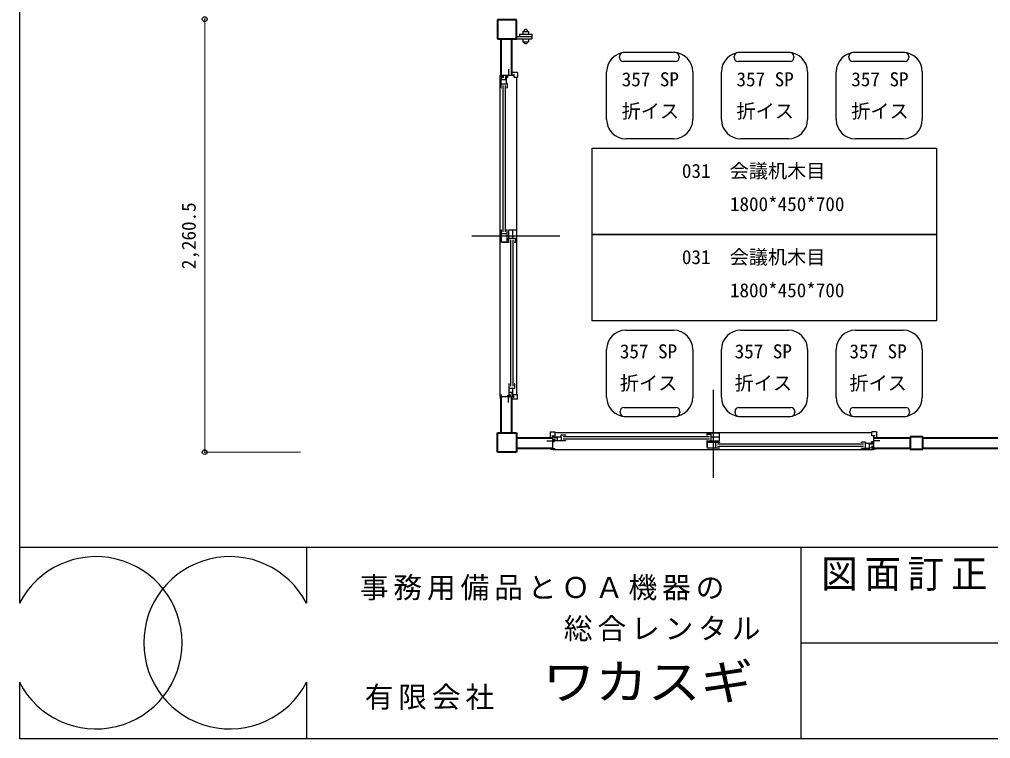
# Model space of a CAD drawing. Units: millimetres, scale not verified. Extents: x -9739 to 9926, y -7024 to 6958.
# Drawn here: x -9739 to -4663, y -7024 to -3269 of the extents above; entities that cross this region are included whole.
import ezdxf
from ezdxf.enums import TextEntityAlignment as Align

# ---------------------------------------------------------------- set-up
doc = ezdxf.new("R2010")
doc.units = ezdxf.units.MM
doc.header["$LTSCALE"] = 50
doc.header["$PDMODE"] = 32
doc.header["$PDSIZE"] = 25
for name, color, linetype, lineweight in [('0-0', 7, 'Continuous', 25), ('0-1', 7, 'Continuous', 25), ('0-4', 7, 'Continuous', 25)]:
    doc.layers.add(name, color=color, linetype=linetype, lineweight=lineweight)
doc.styles.add('ＭＳ ゴシック', font='')
doc.styles.get('ＭＳ ゴシック').set_extended_font_data('MS Gothic')

msp = doc.modelspace()

# ---------------------------------------------------------------- linework, layer by layer
at = {"layer": '0-0'}
for p, q in [((-9739.2, 6958.36), (-9739.2, -6317.92)), ((-9739.2, -6024.08), (9925.59, -6024.08)), ((-8239.19, -6024.08), (-8239.19, -6317.92)), ((-5654.4, -6024.61), (-5654.4, -7024.08)), ((-5654.4, -6524.08), (8997.97, -6524.08)), ((-9739.2, -6730.24), (-9739.2, -7024.08)), ((-8239.19, -6730.24), (-8239.19, -7024.08)), ((-9739.2, -7024.08), (9922.96, -7024.08))]:
    msp.add_line(p, q, dxfattribs=at)
for centre, start, end in [((-9339.2, -6524.08), 207.26608, 152.73392), ((-8639.2, -6524.08), 27.26604, 332.73396)]:
    msp.add_arc(centre, 450, start, end, dxfattribs=at)
at = {"layer": '0-1', "color": 4, "lineweight": 18}
for p, q in [((-8770.72, -5528.3), (-8770.72, -3267.8)), ((-8770.72, -5428.3), (-8770.72, -3370.3)), ((-8770.72, -5528.3), (-8270.72, -5528.3))]:
    msp.add_line(p, q, dxfattribs=at)
at = {"layer": '0-1', "color": 2, "lineweight": 40}
for p, q in [((-7140.72, -3270.3), (-7240.72, -3270.3)), ((-7240.72, -3270.3), (-7240.72, -3370.3)), ((-7140.72, -3370.3), (-7140.72, -3270.3)), ((-7240.72, -3370.3), (-7140.72, -3370.3)), ((-7220.72, -3560.3), (-7220.72, -3370.3)), ((-7165.72, -3560.3), (-7165.72, -3370.3)), ((-7220.72, -5428.3), (-7220.72, -5238.3)), ((-7165.72, -5428.3), (-7165.72, -5238.3)), ((-7240.72, -5428.3), (-7140.72, -5428.3)), ((-7240.72, -5528.3), (-7240.72, -5428.3)), ((-7140.72, -5428.3), (-7140.72, -5528.3)), ((-7140.72, -5453.3), (-6950.72, -5453.3)), ((-5272.72, -5453.3), (-5082.72, -5453.3)), ((-5082.72, -5448.3), (-5082.72, -5513.3)), ((-5017.72, -5448.3), (-5082.72, -5448.3)), ((-5017.72, -5513.3), (-5017.72, -5448.3)), ((-5017.72, -5453.3), (-3763.72, -5453.3)), ((-7140.72, -5528.3), (-7240.72, -5528.3)), ((-7140.72, -5508.3), (-6950.72, -5508.3)), ((-5272.72, -5508.3), (-5082.72, -5508.3)), ((-5082.72, -5513.3), (-5017.72, -5513.3)), ((-5017.72, -5508.3), (-3763.72, -5508.3))]:
    msp.add_line(p, q, dxfattribs=at)
at = {"layer": '0-1'}
for p, q in [((-7125.72, -3346.3), (-7125.72, -3358.3)), ((-7125.72, -3346.3), (-7060.72, -3346.3)), ((-7107.22, -3331.3), (-7107.22, -3346.3)), ((-7107.22, -3331.3), (-7079.22, -3331.3)), ((-7079.22, -3331.3), (-7079.22, -3346.3)), ((-7060.72, -3346.3), (-7060.72, -3370.3)), ((-7140.72, -3358.3), (-7060.72, -3358.3)), ((-7140.72, -3370.3), (-7060.72, -3370.3)), ((-7107.22, -3370.3), (-7107.22, -3385.3)), ((-7107.22, -3385.3), (-7079.22, -3385.3)), ((-7079.22, -3370.3), (-7079.22, -3385.3)), ((-7182.47, -3529.3), (-7182.47, -3560.3)), ((-7135.72, -3546.3), (-7165.72, -3546.3)), ((-7135.72, -3546.3), (-7135.72, -3571.3)), ((-7228.47, -3563.8), (-7224.97, -3560.3)), ((-7228.47, -3563.8), (-7228.47, -5234.8)), ((-7221.22, -3560.3), (-7221.22, -3570.3)), ((-7221.22, -3570.3), (-7219.72, -3570.3)), ((-7216.72, -3570.36), (-7220.72, -3581.29)), ((-7220.72, -3626.3), (-7220.72, -3581.29)), ((-7220.72, -3583), (-7195.22, -3583)), ((-7216.72, -3570.36), (-7216.72, -3563.3)), ((-7216.72, -3563.3), (-7213.72, -3563.3)), ((-7216.72, -3570.3), (-7213.72, -3570.3)), ((-7213.72, -3563.3), (-7213.72, -3565.3)), ((-7213.72, -3568.3), (-7213.72, -3570.3)), ((-7209.22, -3568.28), (-7209.22, -3560.3)), ((-7208.72, -3573.3), (-7209.22, -3568.31)), ((-7199.42, -3566.3), (-7199.42, -3583)), ((-7199.42, -3566.3), (-7195.22, -3566.3)), ((-7195.22, -3566.3), (-7195.22, -3604.75)), ((-7195.22, -3581.3), (-7195.22, -3603.8)), ((-7190.22, -3603.8), (-7195.22, -3603.8)), ((-7191.72, -3560.3), (-7191.72, -3572.8)), ((-7191.72, -3572.8), (-7187.72, -3572.8)), ((-7187.72, -3560.3), (-7187.72, -3572.8)), ((-7182.47, -3554.3), (-7179.47, -3554.3)), ((-7155.47, -3554.3), (-7155.47, -3571.3)), ((-7155.47, -3571.3), (-7140.47, -3571.3)), ((-7140.47, -3571.3), (-7140.47, -5227.3)), ((-7140.47, -3571.3), (-7135.72, -3571.3)), ((-7220.72, -3604.75), (-7195.22, -3604.75)), ((-7220.72, -3626.3), (-7218.72, -3626.3)), ((-7211.72, -3614.3), (-7211.72, -4378.8)), ((-7199.72, -3614.3), (-7199.72, -4378.8)), ((-7191.32, -3626.3), (-7192.72, -3626.3)), ((-7192.42, -3626.3), (-7189.22, -3626.3)), ((-7375.15, -4399.3), (-6915.13, -4399.3)), ((-7220.72, -4366.8), (-7220.72, -4431.8)), ((-7220.72, -4366.8), (-7218.72, -4366.8)), ((-7189.22, -4388.6), (-7220.72, -4388.6)), ((-7191.32, -4366.8), (-7192.72, -4366.8)), ((-7192.42, -4366.8), (-7189.22, -4366.8)), ((-7189.22, -4431.8), (-7189.22, -4366.8)), ((-7187.32, -4423.8), (-7187.32, -4415.5)), ((-7181.72, -4415.5), (-7187.32, -4415.5)), ((-7181.72, -4366.8), (-7140.22, -4366.8)), ((-7181.72, -4431.8), (-7181.72, -4366.8)), ((-7181.72, -4410.8), (-7146.52, -4410.8)), ((-7161.97, -4366.8), (-7161.97, -4410.8)), ((-7146.52, -4431.8), (-7146.52, -4410.8)), ((-7140.22, -4431.8), (-7140.22, -4366.8)), ((-7183.72, -4431.8), (-7220.72, -4431.8)), ((-7215.42, -4431.8), (-7184.22, -4431.8)), ((-7183.72, -4418.8), (-7183.72, -4431.8)), ((-7181.72, -4431.8), (-7179.72, -4431.8)), ((-7172.72, -4419.8), (-7172.72, -5184.3)), ((-7160.72, -4419.8), (-7160.72, -5184.3)), ((-7153.72, -4431.8), (-7140.22, -4431.8)), ((-7181.72, -5172.3), (-7181.72, -5235.3)), ((-7179.72, -5172.3), (-7181.72, -5172.3)), ((-7152.32, -5172.3), (-7153.72, -5172.3)), ((-7153.42, -5172.3), (-7150.22, -5172.3)), ((-7150.22, -5194.8), (-7150.22, -5172.3)), ((-7181.72, -5193.85), (-7160.22, -5193.85)), ((-7181.72, -5215.05), (-7160.22, -5215.05)), ((-7174.22, -5230.3), (-7173.72, -5225.3)), ((-7164.42, -5232.3), (-7164.42, -5215.05)), ((-7160.22, -5232.3), (-7160.22, -5193.85)), ((-7160.22, -5194.8), (-7150.22, -5194.8)), ((-7155.47, -5244.3), (-7155.47, -5227.3)), ((-7155.47, -5227.3), (-7140.47, -5227.3)), ((-7140.47, -5227.3), (-7135.72, -5227.3)), ((-7135.72, -5252.3), (-7135.72, -5227.3)), ((-6111.72, -5662.72), (-6111.72, -5202.71)), ((-7228.47, -5234.8), (-7224.97, -5238.3)), ((-7225.47, -5249.6), (-7225.47, -5238.3)), ((-7225.47, -5238.3), (-7155.47, -5238.3)), ((-7185.62, -5238.3), (-7185.62, -5230.3)), ((-7182.47, -5269.3), (-7182.47, -5238.3)), ((-7182.47, -5244.3), (-7179.47, -5244.3)), ((-7181.72, -5228.3), (-7178.72, -5228.3)), ((-7181.72, -5235.3), (-7178.72, -5235.3)), ((-7178.72, -5230.3), (-7178.72, -5228.3)), ((-7178.72, -5235.3), (-7178.72, -5233.3)), ((-7174.22, -5230.3), (-7174.22, -5238.3)), ((-7135.72, -5252.3), (-7165.72, -5252.3)), ((-7164.42, -5232.3), (-7160.22, -5232.3)), ((-6964.72, -5423.3), (-6964.72, -5453.3)), ((-6964.72, -5423.3), (-6939.72, -5423.3)), ((-6939.72, -5428.05), (-6939.72, -5423.3)), ((-6939.72, -5443.05), (-6939.72, -5428.05)), ((-5283.72, -5428.05), (-6939.72, -5428.05)), ((-6079.22, -5469.3), (-6079.22, -5427.8)), ((-5283.72, -5428.05), (-5283.72, -5423.3)), ((-5258.72, -5423.3), (-5283.72, -5423.3)), ((-5283.72, -5443.05), (-5283.72, -5428.05)), ((-5258.72, -5423.3), (-5258.72, -5453.3)), ((-6981.72, -5470.05), (-6950.72, -5470.05)), ((-6956.72, -5443.05), (-6939.72, -5443.05)), ((-6956.72, -5470.05), (-6956.72, -5467.05)), ((-6950.72, -5513.05), (-6950.72, -5443.05)), ((-6942.72, -5461.8), (-6950.72, -5461.8)), ((-6950.72, -5473.2), (-6942.72, -5473.2)), ((-6944.72, -5452), (-6944.72, -5447.8)), ((-6944.72, -5447.8), (-6906.27, -5447.8)), ((-6944.72, -5452), (-6927.47, -5452)), ((-6942.72, -5461.8), (-6937.72, -5461.3)), ((-6942.72, -5466.3), (-6940.72, -5466.3)), ((-6940.72, -5469.3), (-6940.72, -5466.3)), ((-6927.47, -5469.3), (-6927.47, -5447.8)), ((-6907.22, -5447.8), (-6907.22, -5437.8)), ((-6907.22, -5437.8), (-6884.72, -5437.8)), ((-6906.27, -5469.3), (-6906.27, -5447.8)), ((-6132.22, -5448.3), (-6896.72, -5448.3)), ((-6132.22, -5460.3), (-6896.72, -5460.3)), ((-6884.72, -5441), (-6884.72, -5437.8)), ((-6884.72, -5439.9), (-6884.72, -5441.3)), ((-6144.22, -5434.1), (-6123.22, -5434.1)), ((-6144.22, -5469.3), (-6144.22, -5467.3)), ((-6144.22, -5469.3), (-6079.22, -5469.3)), ((-6131.22, -5471.3), (-6144.22, -5471.3)), ((-6144.22, -5471.3), (-6144.22, -5508.3)), ((-6144.22, -5503), (-6144.22, -5471.8)), ((-6144.22, -5476.8), (-6079.22, -5476.8)), ((-6136.22, -5474.9), (-6127.92, -5474.9)), ((-6127.92, -5469.3), (-6127.92, -5474.9)), ((-6123.22, -5469.3), (-6123.22, -5434.1)), ((-6079.22, -5449.55), (-6123.22, -5449.55)), ((-6101.02, -5476.8), (-6101.02, -5508.3)), ((-6079.22, -5480), (-6079.22, -5476.8)), ((-6079.22, -5478.9), (-6079.22, -5480.3)), ((-5316.22, -5476.8), (-5338.72, -5476.8)), ((-5338.72, -5480), (-5338.72, -5476.8)), ((-5338.72, -5478.9), (-5338.72, -5480.3)), ((-5316.22, -5482.3), (-5316.22, -5476.8)), ((-5316.22, -5477.8), (-5316.22, -5482.8)), ((-5285.22, -5479.3), (-5285.22, -5475.3)), ((-5272.72, -5475.3), (-5285.22, -5475.3)), ((-5272.72, -5479.3), (-5285.22, -5479.3)), ((-5266.72, -5443.05), (-5283.72, -5443.05)), ((-5272.72, -5513.05), (-5272.72, -5443.05)), ((-5241.72, -5470.05), (-5272.72, -5470.05)), ((-5266.72, -5470.05), (-5266.72, -5467.05)), ((-6962.02, -5513.05), (-6950.72, -5513.05)), ((-6950.72, -5508.8), (-6940.72, -5508.8)), ((-6947.22, -5516.05), (-6950.72, -5512.55)), ((-5276.22, -5516.05), (-6947.22, -5516.05)), ((-6940.72, -5508.8), (-6940.72, -5507.3)), ((-6079.22, -5508.3), (-6144.22, -5508.3)), ((-5326.72, -5487.3), (-6091.22, -5487.3)), ((-5326.72, -5499.3), (-6091.22, -5499.3)), ((-6079.22, -5508.3), (-6079.22, -5506.3)), ((-5338.72, -5508.3), (-5338.72, -5506.3)), ((-5338.72, -5508.3), (-5293.71, -5508.3)), ((-5317.17, -5508.3), (-5317.17, -5482.8)), ((-5278.72, -5482.8), (-5317.17, -5482.8)), ((-5293.72, -5482.8), (-5316.22, -5482.8)), ((-5295.42, -5508.3), (-5295.42, -5482.8)), ((-5278.72, -5487), (-5295.42, -5487)), ((-5282.78, -5504.3), (-5293.71, -5508.3)), ((-5285.72, -5496.3), (-5280.74, -5496.8)), ((-5282.78, -5504.3), (-5275.72, -5504.3)), ((-5282.72, -5504.3), (-5282.72, -5501.3)), ((-5280.73, -5501.3), (-5282.72, -5501.3)), ((-5282.72, -5508.8), (-5282.72, -5507.3)), ((-5272.72, -5508.8), (-5282.72, -5508.8)), ((-5280.71, -5496.8), (-5272.72, -5496.8)), ((-5278.72, -5487), (-5278.72, -5482.8)), ((-5276.22, -5516.05), (-5272.72, -5512.55)), ((-5261.42, -5513.05), (-5272.72, -5513.05))]:
    msp.add_line(p, q, dxfattribs=at)
for points in [[(-7225.47, -3549), (-7225.47, -3560.3), (-7155.47, -3560.3)], [(-7194.72, -3603.8), (-7189.22, -3603.8), (-7189.22, -3626.3)], [(-7221.22, -5238.3), (-7221.22, -5228.3), (-7219.72, -5228.3)], [(-6144.22, -5441.3), (-6144.22, -5427.8), (-6079.22, -5427.8)], [(-6947.72, -5469.3), (-6947.72, -5466.3), (-6945.73, -5466.3)], [(-6884.72, -5467.3), (-6884.72, -5469.3), (-6947.72, -5469.3)], [(-5275.72, -5504.3), (-5275.72, -5501.3), (-5277.72, -5501.3)]]:
    msp.add_lwpolyline(points, dxfattribs=at)
for centre, radius, start, end in [((-7093.22, -3331.3), 10, 0, 180), ((-7093.22, -3385.3), 10, 180, 0), ((-7208.92, -3568.28), 0.3, 180, 185.71059), ((-5280.71, -5496.5), 0.3, 264.2894, 270)]:
    msp.add_arc(centre, radius, start, end, dxfattribs=at)
at = {"layer": '0-1', "color": 4}
for p in [(-8770.72, -3267.8), (-8770.72, -5528.3)]:
    msp.add_point(p, dxfattribs=at)
at = {"layer": '0-4'}
for p, q in [((-6311.01, -3441.99), (-6583.28, -3441.99)), ((-5711.01, -3441.99), (-5983.28, -3441.99)), ((-5111.01, -3441.99), (-5383.28, -3441.99)), ((-6603.28, -3468.56), (-6603.28, -3461.99)), ((-6311.01, -3488.56), (-6583.28, -3488.56)), ((-6291.01, -3461.99), (-6291.01, -3468.56)), ((-6003.28, -3468.56), (-6003.28, -3461.99)), ((-5711.01, -3488.56), (-5983.28, -3488.56)), ((-5691.01, -3461.99), (-5691.01, -3468.56)), ((-5403.28, -3468.56), (-5403.28, -3461.99)), ((-5111.01, -3488.56), (-5383.28, -3488.56)), ((-5091.01, -3461.99), (-5091.01, -3468.56)), ((-6670.03, -3791.99), (-6670.03, -3541.99)), ((-6220.03, -3541.99), (-6220.03, -3791.99)), ((-6070.03, -3791.99), (-6070.03, -3541.99)), ((-5620.03, -3541.99), (-5620.03, -3791.99)), ((-5470.03, -3791.99), (-5470.03, -3541.99)), ((-5020.03, -3541.99), (-5020.03, -3791.99)), ((-6320.04, -3891.99), (-6570.04, -3891.99)), ((-5720.04, -3891.99), (-5970.04, -3891.99)), ((-5120.04, -3891.99), (-5370.04, -3891.99)), ((-6570.03, -4891.99), (-6320.03, -4891.99)), ((-5970.03, -4891.99), (-5720.03, -4891.99)), ((-5370.03, -4891.99), (-5120.03, -4891.99)), ((-6670.03, -5241.99), (-6670.03, -4991.99)), ((-6220.03, -4991.99), (-6220.03, -5241.99)), ((-6070.03, -5241.99), (-6070.03, -4991.99)), ((-5620.03, -4991.99), (-5620.03, -5241.99)), ((-5470.03, -5241.99), (-5470.03, -4991.99)), ((-5020.03, -4991.99), (-5020.03, -5241.99)), ((-6599.06, -5321.99), (-6599.06, -5315.42)), ((-6579.06, -5295.42), (-6306.79, -5295.42)), ((-6286.79, -5315.42), (-6286.79, -5321.99)), ((-5999.06, -5321.99), (-5999.06, -5315.42)), ((-5979.06, -5295.42), (-5706.79, -5295.42)), ((-5686.79, -5315.42), (-5686.79, -5321.99)), ((-5399.06, -5321.99), (-5399.06, -5315.42)), ((-5379.06, -5295.42), (-5106.79, -5295.42)), ((-5086.79, -5315.42), (-5086.79, -5321.99)), ((-6579.06, -5341.99), (-6306.79, -5341.99)), ((-5979.06, -5341.99), (-5706.79, -5341.99)), ((-5379.06, -5341.99), (-5106.79, -5341.99))]:
    msp.add_line(p, q, dxfattribs=at)
for points in [[(-6745.03, -4391.99), (-6745.03, -3941.99), (-4945.03, -3941.99), (-4945.03, -4391.99)], [(-6745.03, -4841.99), (-6745.03, -4391.99), (-4945.03, -4391.99), (-4945.03, -4841.99)]]:
    msp.add_lwpolyline(points, close=True, dxfattribs=at)
for centre, radius, start, end in [((-6570.04, -3541.99), 100, 90, 180), ((-6583.28, -3461.99), 20, 90, 180), ((-6320.04, -3541.99), 100, 0, 90), ((-6311.01, -3461.99), 20, 0, 90), ((-5970.04, -3541.99), 100, 90, 180), ((-5983.28, -3461.99), 20, 90, 180), ((-5720.04, -3541.99), 100, 0, 90), ((-5711.01, -3461.99), 20, 0, 90), ((-5370.04, -3541.99), 100, 90, 180), ((-5383.28, -3461.99), 20, 90, 180), ((-5120.04, -3541.99), 100, 0, 90), ((-5111.01, -3461.99), 20, 0, 90), ((-6583.28, -3468.56), 20, 180, 270), ((-6311.01, -3468.56), 20, 270, 0), ((-5983.28, -3468.56), 20, 180, 270), ((-5711.01, -3468.56), 20, 270, 0), ((-5383.28, -3468.56), 20, 180, 270), ((-5111.01, -3468.56), 20, 270, 0), ((-6570.04, -3791.99), 100, 180, 270), ((-6320.04, -3791.99), 100, 270, 0), ((-5970.04, -3791.99), 100, 180, 270), ((-5720.04, -3791.99), 100, 270, 0), ((-5370.04, -3791.99), 100, 180, 270), ((-5120.04, -3791.99), 100, 270, 0), ((-6570.03, -4991.99), 100, 90, 180), ((-6320.03, -4991.99), 100, 0, 90), ((-5970.03, -4991.99), 100, 90, 180), ((-5720.03, -4991.99), 100, 0, 90), ((-5370.03, -4991.99), 100, 90, 180), ((-5120.03, -4991.99), 100, 0, 90), ((-6570.03, -5241.99), 100, 180, 270), ((-6320.03, -5241.99), 100, 270, 0), ((-5970.03, -5241.99), 100, 180, 270), ((-5720.03, -5241.99), 100, 270, 0), ((-5370.03, -5241.99), 100, 180, 270), ((-5120.03, -5241.99), 100, 270, 0), ((-6579.06, -5315.42), 20, 90, 180), ((-6579.06, -5321.99), 20, 180, 270), ((-6306.79, -5315.42), 20, 0, 90), ((-6306.79, -5321.99), 20, 270, 0), ((-5979.06, -5315.42), 20, 90, 180), ((-5979.06, -5321.99), 20, 180, 270), ((-5706.79, -5315.42), 20, 0, 90), ((-5706.79, -5321.99), 20, 270, 0), ((-5379.06, -5315.42), 20, 90, 180), ((-5379.06, -5321.99), 20, 180, 270), ((-5106.79, -5315.42), 20, 0, 90), ((-5106.79, -5321.99), 20, 270, 0)]:
    msp.add_arc(centre, radius, start, end, dxfattribs=at)

# ---------------------------------------------------------------- texts
at = {"layer": '0-0', "color": 3, "style": 'ＭＳ ゴシック', "width": 1.1}
msp.add_text('ワカスギ', height=183.3, dxfattribs=at).set_placement((-7004.67, -6874.56), align=Align.BOTTOM_LEFT)
at = {"layer": '0-0', "char_height": 110, "attachment_point": 7, "style": 'ＭＳ ゴシック'}
for s, insert in [('\\T1.17;事務用備品とＯＡ機器の', (-7960.11, -6303)), ('\\T1.17;総合レンタル', (-6893.77, -6516.27)), ('\\T1.17;有限会社', (-7934.52, -6874.56))]:
    msp.add_mtext(s, dxfattribs=dict(at, insert=insert))
at = {"layer": '0-1', "color": 4, "style": 'ＭＳ ゴシック'}
msp.add_text('2,260.5', height=73.31, rotation=90, dxfattribs=at).set_placement((-8795.72, -4573.05), align=Align.BOTTOM_LEFT)
at = {"layer": '0-4', "color": 4, "style": 'ＭＳ ゴシック'}
for s, p in [('357 SP', (-6591.25, -3640.25)), ('357 SP', (-5991.25, -3640.25)), ('357 SP', (-5391.25, -3640.25)), ('折イス', (-6591.25, -3806.19)), ('折イス', (-5991.25, -3806.19)), ('折イス', (-5391.25, -3806.19)), ('031\u3000会議机木目', (-6276.62, -4118.64)), ('1800*450*700', (-6025.51, -4291.82)), ('031\u3000会議机木目', (-6276.62, -4568.64)), ('1800*450*700', (-6025.51, -4741.82)), ('357 SP', (-6600.83, -5060.8)), ('357 SP', (-6000.83, -5060.8)), ('357 SP', (-5400.83, -5060.8)), ('折イス', (-6600.83, -5226.74)), ('折イス', (-6000.83, -5226.74)), ('折イス', (-5400.83, -5226.74))]:
    msp.add_text(s, height=73.31, dxfattribs=at).set_placement(p, align=Align.BOTTOM_LEFT)
at = {"layer": '0-4', "insert": (-5548.17, -6272.56), "char_height": 146.6, "attachment_point": 7, "style": 'ＭＳ ゴシック'}
msp.add_mtext('\\T1.19;\\W0.95;図面訂正\u300011/06/01', dxfattribs=at)

doc.saveas('drawing.dxf')
